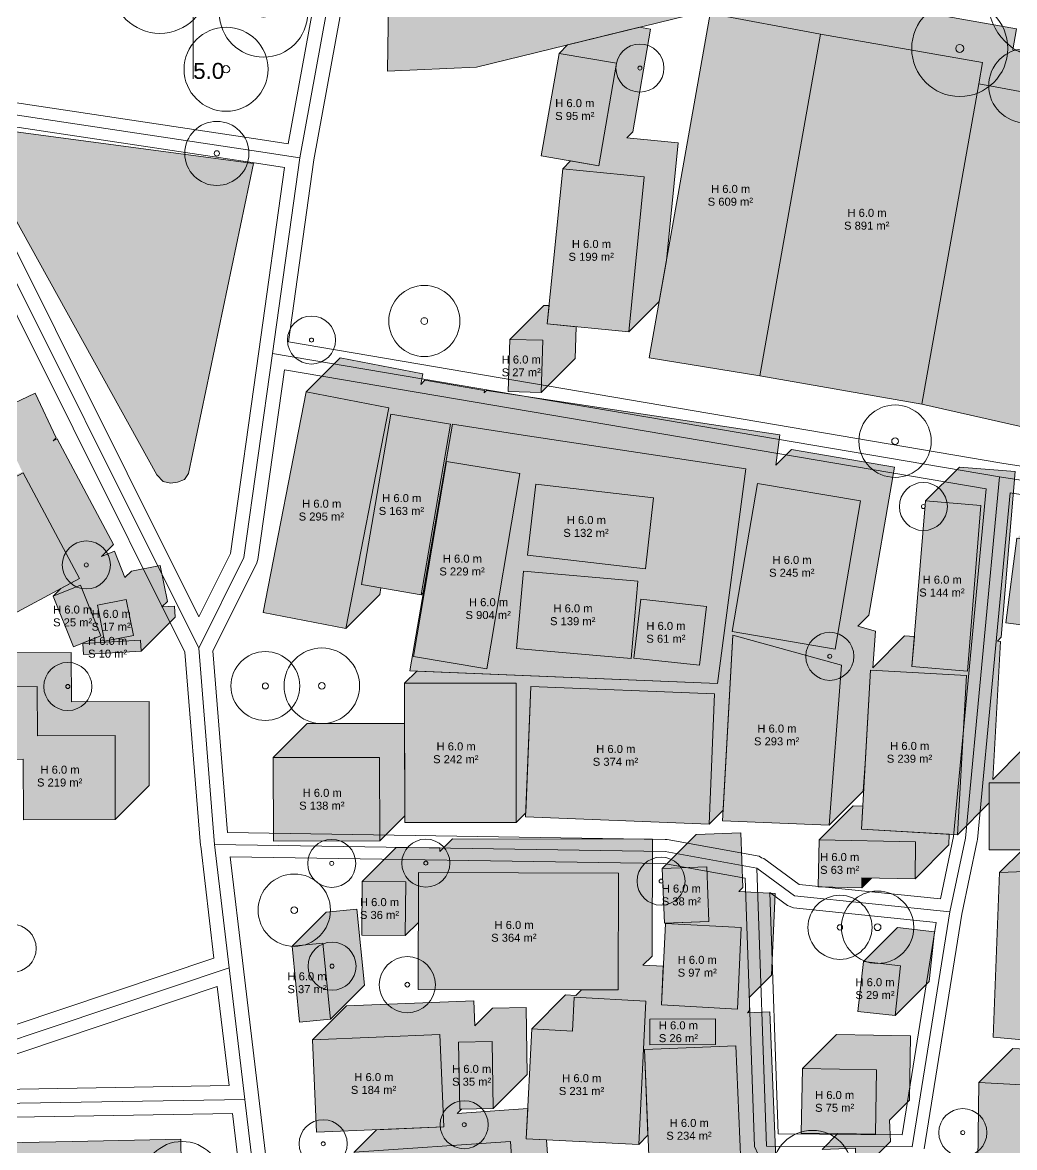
# Model space of a CAD drawing. Header units: metres. Extents: x -4 to 969, y -5 to 964.
# Drawn here: x 477.2 to 601.1, y 266.4 to 406.9 of the extents above; entities that cross this region are included whole.
import ezdxf

# ---------------------------------------------------------------- set-up
doc = ezdxf.new("R2010")
doc.units = ezdxf.units.M
doc.header["$MEASUREMENT"] = 0
for name, color, linetype, lineweight, true_color in [('TPX_BUILDING_AREAS_TEXT', 7, 'CONTINUOUS', 0, 0x000000), ('TPX_BUILDING_HEIGHTS_TEXT', 7, 'CONTINUOUS', 0, 0x000000), ('TPX_BUILDINGS', 7, 'CONTINUOUS', 0, 0x000000), ('TPX_BUILDINGS_HATCH', 7, 'CONTINUOUS', 0, 0xf0f0f0), ('TPX_BUILDINGS_SHADOWS_HATCH', 7, 'CONTINUOUS', 0, 0x000000), ('TPX_BUILDINGS_SHADOWS_OUTLINES', 7, 'CONTINUOUS', 0, 0x000000), ('TPX_CONTOUR_LINES_5M', 7, 'CONTINUOUS', 0, 0x969696), ('TPX_CONTOUR_LINES_5M_TEXT', 7, 'CONTINUOUS', 0, 0x000000), ('TPX_ROADS_AXES', 7, 'CONTINUOUS', 0, 0x323232), ('TPX_ROADS_CONTOURS', 7, 'CONTINUOUS', 0, 0x646464), ('TPX_VEGETATION_GREEN_SPACES', 7, 'CONTINUOUS', 0, 0x58ba48), ('TPX_VEGETATION_GREEN_SPACES_HATCH', 7, 'CONTINUOUS', 0, 0x58ba48), ('TPX_VEGETATION_TREES_INDIVIDUAL', 7, 'CONTINUOUS', 0, 0x136734)]:
    doc.layers.add(name, color=color, linetype=linetype, lineweight=lineweight, true_color=true_color)
doc.styles.add('TPX_TEXTE', font='arial.ttf')

# ---------------------------------------------------------------- blocks, each defined once
blk = doc.blocks.new('TREETR003_CR040')
at = {"layer": 'TPX_VEGETATION_TREES_INDIVIDUAL'}
for radius in [4, 0.333]:
    blk.add_circle((0, 0, 0.04), radius, dxfattribs=at)
blk = doc.blocks.new('TREETR004_CR044')
at = {"layer": 'TPX_VEGETATION_TREES_INDIVIDUAL'}
for radius in [4.44, 0.417]:
    blk.add_circle((0, 0, 0.04), radius, dxfattribs=at)
blk = doc.blocks.new('TREETR003_CR030')
at = {"layer": 'TPX_VEGETATION_TREES_INDIVIDUAL'}
for radius in [3, 0.25]:
    blk.add_circle((0, 0, 0.04), radius, dxfattribs=at)
blk = doc.blocks.new('TREETR005_CR052')
at = {"layer": 'TPX_VEGETATION_TREES_INDIVIDUAL'}
for radius in [5.24, 0.458]:
    blk.add_circle((0, 0, 0.04), radius, dxfattribs=at)
blk = doc.blocks.new('TREETR004_CR043')
at = {"layer": 'TPX_VEGETATION_TREES_INDIVIDUAL'}
for radius in [4.3, 0.375]:
    blk.add_circle((0, 0, 0.04), radius, dxfattribs=at)
blk = doc.blocks.new('TREETR005_CR060')
at = {"layer": 'TPX_VEGETATION_TREES_INDIVIDUAL'}
for radius in [6, 0.5]:
    blk.add_circle((0, 0, 0.04), radius, dxfattribs=at)
blk = doc.blocks.new('TREETR005_CR046')
at = {"layer": 'TPX_VEGETATION_TREES_INDIVIDUAL'}
for radius in [4.63, 0.458]:
    blk.add_circle((0, 0, 0.04), radius, dxfattribs=at)
blk = doc.blocks.new('TREETR004_CR047')
at = {"layer": 'TPX_VEGETATION_TREES_INDIVIDUAL'}
for radius in [4.72, 0.417]:
    blk.add_circle((0, 0, 0.04), radius, dxfattribs=at)
blk = doc.blocks.new('TREETR003_CR035')
at = {"layer": 'TPX_VEGETATION_TREES_INDIVIDUAL'}
for radius in [3.5, 0.292]:
    blk.add_circle((0, 0, 0.04), radius, dxfattribs=at)
blk = doc.blocks.new('TREETR006_CR070')
at = {"layer": 'TPX_VEGETATION_TREES_INDIVIDUAL'}
for radius in [7, 0.583]:
    blk.add_circle((0, 0, 0.04), radius, dxfattribs=at)
blk = doc.blocks.new('TREETR005_CR055')
at = {"layer": 'TPX_VEGETATION_TREES_INDIVIDUAL'}
for radius in [5.51, 0.5]:
    blk.add_circle((0, 0, 0.04), radius, dxfattribs=at)
blk = doc.blocks.new('TREETR004_CR050')
at = {"layer": 'TPX_VEGETATION_TREES_INDIVIDUAL'}
for radius in [5, 0.417]:
    blk.add_circle((0, 0, 0.04), radius, dxfattribs=at)
blk = doc.blocks.new('TREETR004_CR045')
at = {"layer": 'TPX_VEGETATION_TREES_INDIVIDUAL'}
for radius in [4.52, 0.417]:
    blk.add_circle((0, 0, 0.04), radius, dxfattribs=at)

msp = doc.modelspace()

# ---------------------------------------------------------------- hatches: boundary and pattern name
at = {"layer": 'TPX_BUILDINGS_HATCH'}
for points in [[(523.04, 415.05), (522.85, 400.8), (533.95, 401.31), (565.96, 409.11), (562.34, 421.46), (545.63, 417.41), (523.04, 415.05)], [(563.14, 407.99), (555.52, 364.99), (569.34, 362.73), (576.91, 405.41), (563.14, 407.99)], [(576.91, 405.41), (569.34, 362.73), (589.57, 359.19), (596.7, 399.21), (597.16, 401.86), (576.91, 405.41)], [(544.26, 403.02), (542.04, 390.21), (549.24, 388.97), (551.45, 401.78), (544.26, 403.02)], [(596.7, 399.21), (589.57, 359.19), (618.67, 352.62), (620.9, 370), (622.31, 379.78), (638.84, 376.59), (644.57, 390.35), (596.7, 399.21)], [(544.71, 388.59), (542.79, 369.23), (552.97, 368.24), (554.89, 387.6), (544.71, 388.59)], [(538.11, 367.3), (537.91, 360.78), (542.03, 360.65), (542.22, 367.18), (538.11, 367.3)], [(512.67, 360.74), (507.29, 333.19), (517.62, 331.19), (522.99, 358.75), (512.67, 360.74)], [(523.25, 357.95), (519.59, 336.66), (527.04, 335.4), (530.7, 356.69), (523.25, 357.95)], [(530.21, 352.06), (526.07, 327.69), (535.22, 326.16), (539.36, 350.53), (530.21, 352.06)], [(468.85, 341.03), (461.43, 337.1), (463.69, 332.86), (471.1, 336.8), (473.78, 331.78), (484.36, 337.41), (477.33, 350.63), (466.73, 344.98), (468.85, 341.03)], [(541.34, 349.2), (540.31, 340.35), (555.04, 338.65), (556.07, 347.5), (541.34, 349.2)], [(569.06, 349.3), (565.87, 330.79), (578.72, 328.6), (581.91, 347.11), (569.06, 349.3)], [(590.02, 347.11), (588.32, 326.42), (595.25, 325.85), (596.95, 346.56), (590.02, 347.11)], [(601.42, 342.46), (600.04, 331.88), (613.25, 330.18), (614.63, 340.76), (601.42, 342.46)], [(539.8, 338.36), (538.94, 328.69), (553.25, 327.45), (554.11, 337.1), (539.8, 338.36)], [(484.5, 336.59), (481.07, 335.22), (483.6, 328.91), (487.02, 330.28), (484.5, 336.59)], [(490.2, 334.82), (486.62, 334.11), (487.51, 329.59), (491.1, 330.31), (490.2, 334.82)], [(554.47, 334.84), (553.6, 327.47), (561.8, 326.61), (562.69, 333.92), (554.47, 334.84)], [(565.94, 330.37), (564.68, 307.17), (577.98, 306.63), (579.54, 326.61), (565.94, 330.37)], [(492, 329.73), (484.77, 329.33), (484.85, 327.95), (492.06, 328.35), (492, 329.73)], [(583.16, 326), (582.02, 306.11), (594.02, 305.43), (595.15, 325.33), (583.16, 326)], [(479.09, 323.93), (467.64, 323.9), (467.66, 314.84), (477.35, 314.87), (477.37, 307.28), (488.84, 307.32), (488.81, 317.82), (479.11, 317.79), (479.09, 323.93)], [(538.89, 324.36), (524.97, 324.36), (524.98, 306.96), (538.9, 306.97), (538.89, 324.36)], [(540.74, 323.95), (540.07, 307.66), (563, 306.73), (563.68, 323.02), (540.74, 323.95)], [(521.82, 315.09), (508.55, 315.06), (508.58, 304.63), (521.86, 304.67), (521.82, 315.09)], [(597.98, 311.91), (597.97, 303.55), (619.63, 303.55), (619.63, 311.91), (597.98, 311.91)], [(576.73, 304.78), (576.62, 298.91), (582.07, 298.81), (582.08, 300.03), (588.71, 299.91), (588.79, 304.56), (576.73, 304.78)], [(562.7, 301.43), (557.12, 301.21), (557.41, 294.37), (562.98, 294.61), (562.7, 301.43)], [(599.27, 300.71), (598.49, 280.15), (649.55, 275.48), (650.03, 285.93), (641.16, 296.18), (621.62, 301.6), (599.27, 300.71)], [(519.68, 299.6), (519.61, 292.88), (525.05, 292.83), (525.11, 299.55), (519.68, 299.6)], [(526.71, 300.69), (526.67, 286.1), (551.64, 286.04), (551.68, 300.63), (526.71, 300.69)], [(557.54, 294.35), (557.05, 284.2), (566.54, 283.63), (567.02, 293.84), (557.54, 294.35)], [(514.77, 291.88), (510.92, 291.5), (511.85, 282), (515.71, 282.38), (514.77, 291.88)], [(582.27, 289.58), (581.58, 283.35), (586.23, 282.84), (586.91, 289.07), (582.27, 289.58)], [(540.84, 281.17), (540.15, 267.45), (554.2, 266.74), (555.11, 284.66), (546.14, 285.12), (545.92, 280.89), (540.84, 281.17)], [(563.8, 282.44), (555.58, 282.41), (555.59, 279.2), (563.81, 279.22), (563.8, 282.44)], [(529.37, 280.46), (513.48, 279.81), (513.96, 268.26), (529.85, 268.93), (529.37, 280.46)], [(535.9, 279.61), (531.71, 279.53), (531.86, 271.15), (536.04, 271.22), (535.9, 279.61)], [(566.34, 279.06), (554.91, 278.6), (555.74, 258.2), (567.19, 258.66), (566.34, 279.06)], [(574.65, 276.23), (574.51, 268.17), (583.77, 268.02), (583.9, 276.08), (574.65, 276.23)], [(596.68, 274.5), (596.4, 251.47), (661.14, 253.81), (664.6, 269.56), (625.21, 272.93), (596.68, 274.5)], [(538.18, 267.13), (518.65, 265.77), (519.97, 246.77), (539.5, 248.13), (538.18, 267.13)]]:
    msp.add_hatch(color=256, dxfattribs=at).paths.add_polyline_path(points)
h = msp.add_hatch(color=256, dxfattribs=at)
h.paths.add_polyline_path([(530.94, 356.69), (525.61, 325.91), (564.06, 324.31), (567.58, 351.14), (539.79, 355.34), (530.94, 356.69)])
h.paths.add_polyline_path([(540.31, 340.35), (541.34, 349.2), (556.07, 347.5), (555.04, 338.65), (540.31, 340.35)], flags=16)
h.paths.add_polyline_path([(553.6, 327.47), (554.47, 334.84), (562.69, 333.92), (561.8, 326.61), (553.6, 327.47)], flags=16)
at = {"layer": 'TPX_BUILDINGS_SHADOWS_HATCH'}
h = msp.add_hatch(color=256, dxfattribs=at)
h.paths.add_polyline_path([(526.35, 418.36), (523.04, 415.05), (545.63, 417.41), (562.34, 421.46), (565.96, 409.11), (563.72, 408.57), (563.14, 407.99), (576.91, 405.41), (597.16, 401.86), (596.7, 399.21), (644.57, 390.35), (638.84, 376.59), (645.13, 385.73), (648.81, 394.59), (648.32, 394.68), (649.06, 395.42), (650.66, 404.22), (647.29, 404.83), (644.82, 391.18), (635.68, 392.83), (636.41, 396.89), (636.14, 396.94), (636.49, 397.28), (637, 400.12), (635.35, 400.42), (635.57, 401.61), (637.22, 401.32), (638.16, 406.48), (638.34, 407.48), (632.83, 409.01), (628.59, 404.77), (635.43, 402.87), (632.88, 393.68), (626.04, 395.57), (626.9, 398.65), (600.94, 403.46), (601.4, 406.1), (581.16, 409.65), (575.77, 410.66), (579.43, 414.32), (577.19, 423.24), (586.04, 425.43), (589.01, 413.61), (593.25, 417.85), (590.29, 429.68), (581.43, 427.49), (578.78, 424.83), (577.53, 424.48), (577.3, 424.24), (577.13, 425.03), (569.98, 423.46), (568.7, 427.83), (559.06, 425.49), (559.92, 426.35), (557.7, 434.84), (555.33, 434.22), (556.47, 435.35), (555.29, 439.24), (555.55, 439.5), (552.2, 450.75), (547.1, 449.23), (546.66, 448.79), (546.03, 450.65), (542.52, 449.47), (540.09, 447.04), (533.47, 445.3), (529.23, 441.05), (538.63, 443.54), (541.82, 431.51), (542.63, 432.33), (538.28, 445.23), (541.79, 446.41), (545.83, 434.46), (545.97, 434.51), (542.85, 444.99), (547.95, 446.5), (551.3, 435.26), (551, 435.16), (552.22, 431.11), (547.35, 429.61), (547.5, 429.04), (553.46, 430.6), (555.68, 422.11), (547.37, 419.95), (544.58, 430.69), (546.56, 431.2), (546.21, 432.32), (545.93, 432.04), (541.17, 431.34), (536.26, 430.04), (532.42, 429.02), (532.15, 430.02), (527.75, 429.38), (523.51, 425.14), (543.25, 428.02), (544.29, 420.97), (526.35, 418.36)])
h.paths.add_polyline_path([(564.97, 419.05), (572.88, 420.79), (575.19, 410.08), (567.27, 408.37), (564.97, 419.05)], flags=16)
h.paths.add_polyline_path([(573.29, 420.23), (577.17, 421.34), (579.1, 414.61), (575.23, 413.49), (573.29, 420.23)], flags=16)
for points in [[(545.32, 404.08), (544.26, 403.02), (551.45, 401.78), (549.24, 388.97), (545.7, 389.58), (544.71, 388.59), (554.89, 387.6), (552.97, 368.24), (556.77, 372.04), (557.68, 377.16), (559.13, 391.84), (552.74, 392.47), (553.49, 393.22), (555.69, 406.03), (554.29, 406.27), (545.32, 404.08)], [(542.36, 371.54), (538.11, 367.3), (542.22, 367.18), (542.03, 360.65), (546.27, 364.9), (546.39, 368.88), (542.79, 369.23), (543.02, 371.52), (542.36, 371.54)], [(471.88, 328.14), (467.64, 323.9), (479.09, 323.93), (479.11, 317.79), (488.81, 317.82), (488.84, 307.32), (493.08, 311.56), (493.05, 322.06), (483.35, 322.04), (483.33, 328.17), (471.88, 328.14)], [(512.79, 319.3), (508.55, 315.06), (521.82, 315.09), (521.86, 304.67), (524.98, 307.78), (524.97, 319.33), (512.79, 319.3)], [(580.97, 309.02), (576.73, 304.78), (588.79, 304.56), (588.71, 299.91), (592.95, 304.16), (592.98, 305.49), (582.02, 306.11), (582.19, 309), (580.97, 309.02)], [(582.08, 300.03), (582.07, 298.81), (583.26, 300.01), (582.08, 300.03)], [(515.16, 295.74), (510.92, 291.5), (514.77, 291.88), (515.71, 282.38), (519.95, 286.62), (519.01, 296.12), (515.16, 295.74)], [(586.51, 293.82), (582.27, 289.58), (586.91, 289.07), (586.23, 282.84), (590.47, 287.09), (591.15, 293.31), (586.51, 293.82)], [(517.72, 284.05), (513.48, 279.81), (529.37, 280.46), (529.85, 268.93), (521.47, 268.58), (518.65, 265.77), (538.18, 267.13), (539.5, 248.13), (543.74, 252.38), (542.7, 267.32), (540.15, 267.45), (540.34, 271.22), (531.53, 270.61), (532.07, 271.15), (531.86, 271.15), (531.71, 279.53), (535.9, 279.61), (536.04, 271.22), (540.28, 275.47), (540.14, 283.85), (535.96, 283.77), (533.74, 281.55), (533.61, 284.7), (517.72, 284.05)], [(578.89, 280.47), (574.65, 276.23), (583.9, 276.08), (583.77, 268.02), (579.07, 268.1), (577.1, 266.12), (581.27, 266.28), (581.4, 262.89), (585.64, 267.13), (585.54, 269.79), (588.02, 272.26), (588.15, 280.32), (578.89, 280.47)], [(600.92, 278.74), (596.68, 274.5), (625.21, 272.93), (664.6, 269.56), (661.14, 253.81), (665.38, 258.05), (668.84, 273.81), (629.45, 277.18), (600.92, 278.74)], [(419.59, 263.7), (415.35, 259.46), (426.51, 260.38), (436.07, 261.17), (449.89, 262.28), (457.57, 262.44), (468.85, 262.66), (479.24, 262.86), (492.76, 263.15), (492.84, 260.08), (501.54, 260.42), (502.27, 241.96), (506.52, 246.2), (505.79, 264.66), (497.08, 264.32), (497.01, 267.39), (483.48, 267.1), (473.09, 266.91), (461.81, 266.69), (454.14, 266.52), (440.31, 265.41), (430.75, 264.62), (419.59, 263.7)]]:
    msp.add_hatch(color=256, dxfattribs=at).paths.add_polyline_path(points)
h = msp.add_hatch(color=256, dxfattribs=at)
h.paths.add_polyline_path([(457.07, 352.46), (452.83, 348.22), (459.32, 348.35), (459.38, 345.24), (462.37, 348.23), (461.47, 350.13), (474.59, 356.34), (477.23, 350.75), (468.25, 346.5), (466.73, 344.98), (477.33, 350.63), (484.36, 337.41), (482.03, 336.17), (481.07, 335.22), (484.5, 336.59), (487.02, 330.28), (484.84, 329.41), (484.77, 329.33), (492, 329.73), (492.06, 328.35), (496.31, 332.59), (496.24, 333.97), (494.67, 333.89), (495.34, 334.55), (494.44, 339.06), (490.86, 338.36), (490.05, 337.55), (488.74, 340.83), (487.13, 340.19), (488.61, 341.66), (481.57, 354.87), (481.1, 354.62), (481.47, 354.99), (478.83, 360.58), (474.27, 358.42), (476.33, 360.49), (473.54, 366.68), (465.89, 363.23), (461.64, 358.99), (469.3, 362.44), (472.09, 356.24), (464.43, 352.8), (464.34, 353), (463.57, 352.23), (463.56, 352.59), (457.07, 352.46)])
h.paths.add_polyline_path([(486.62, 334.11), (490.2, 334.82), (491.1, 330.31), (487.51, 329.59), (486.62, 334.11)], flags=16)
h = msp.add_hatch(color=256, dxfattribs=at)
h.paths.add_polyline_path([(516.91, 364.98), (512.67, 360.74), (522.99, 358.75), (517.62, 331.19), (521.86, 335.44), (522.02, 336.25), (519.59, 336.66), (523.25, 357.95), (530.7, 356.69), (527.04, 335.4), (527.3, 335.66), (530.94, 356.69), (539.79, 355.34), (567.58, 351.14), (564.06, 324.31), (526.49, 325.87), (524.97, 324.36), (538.89, 324.36), (538.9, 306.97), (540.09, 308.16), (540.74, 323.95), (563.68, 323.02), (563, 306.73), (564.76, 308.49), (565.94, 330.37), (579.54, 326.61), (577.98, 306.63), (582.22, 310.87), (582.49, 314.28), (583.16, 326), (595.15, 325.33), (594.02, 305.43), (597.98, 309.4), (597.98, 311.91), (619.63, 311.91), (619.63, 303.55), (602.12, 303.55), (599.27, 300.71), (621.62, 301.6), (641.16, 296.18), (650.03, 285.93), (649.55, 275.48), (653.8, 279.72), (654.18, 288.08), (650.03, 288.26), (650.33, 294.73), (645.41, 300.42), (632.35, 304.04), (635.17, 306.86), (636.08, 317.3), (636.52, 322.38), (634.46, 322.56), (634.8, 322.9), (634.94, 324.81), (634.08, 324.88), (636.2, 326.99), (636.51, 330.98), (631.34, 331.9), (631.87, 334.83), (626.52, 335.26), (623.34, 332.08), (616.54, 333.47), (617.49, 334.42), (618.88, 345), (605.67, 346.7), (601.42, 342.46), (614.63, 340.76), (613.25, 330.18), (605.61, 331.16), (605.1, 330.66), (607.05, 330.5), (606.61, 324.73), (608.61, 326.73), (609.24, 329.85), (620.9, 327.47), (619.41, 320.42), (612.54, 321.82), (612.27, 318.66), (617.3, 318.26), (616.84, 312.37), (609.06, 312.97), (609.32, 316.16), (602.23, 316.16), (598.41, 312.34), (599.4, 329.57), (599, 329.6), (599.49, 330.09), (601.2, 350.8), (594.26, 351.35), (590.02, 347.11), (596.95, 346.56), (595.25, 325.85), (588.32, 326.42), (588.63, 330.18), (587.4, 330.25), (583.43, 326.27), (583.79, 330.86), (581.58, 331.47), (582.96, 332.84), (586.15, 351.35), (573.3, 353.54), (571.32, 351.57), (571.83, 355.38), (544.03, 359.58), (535.18, 360.93), (534.89, 360.64), (534.94, 360.93), (527.49, 362.19), (526.98, 361.68), (527.23, 363), (516.91, 364.98)])
h.paths.add_polyline_path([(565.87, 330.79), (569.06, 349.3), (581.91, 347.11), (578.72, 328.6), (565.87, 330.79)], flags=16)
h.paths.add_polyline_path([(620.41, 303.53), (621.32, 313.97), (623.54, 313.78), (623.76, 316.41), (623.51, 316.15), (620.63, 316.15), (621.08, 316.61), (621.55, 322.5), (621.5, 322.51), (621.62, 322.63), (622.27, 331.01), (632.55, 330.2), (631.95, 322.75), (628.61, 323), (628.44, 320.75), (630.7, 320.57), (630.55, 318.65), (624.27, 319.15), (623.97, 318.85), (632.27, 318.14), (631.84, 313.06), (630.93, 302.62), (620.41, 303.53)], flags=16)
h = msp.add_hatch(color=256, dxfattribs=at)
h.paths.add_polyline_path([(523.92, 303.84), (519.68, 299.6), (525.11, 299.55), (525.05, 292.83), (526.69, 294.48), (526.71, 300.69), (551.68, 300.63), (551.64, 286.04), (547.07, 286.05), (546.36, 285.34), (545.08, 285.41), (540.84, 281.17), (545.92, 280.89), (546.14, 285.12), (555.11, 284.66), (554.2, 266.74), (555.35, 267.89), (554.91, 278.6), (566.34, 279.06), (567.19, 258.66), (571.43, 262.9), (570.58, 283.3), (567.78, 283.19), (568.05, 283.46), (568.05, 285.14), (570.78, 287.87), (571.26, 298.08), (566.7, 298.33), (567.22, 298.85), (566.94, 305.67), (561.37, 305.45), (557.12, 301.21), (562.7, 301.43), (562.98, 294.61), (557.57, 294.38), (557.54, 294.35), (567.02, 293.84), (566.54, 283.63), (557.05, 284.2), (557.28, 289.01), (554.73, 289.14), (555.88, 290.28), (555.93, 304.87), (530.96, 304.93), (529.35, 303.32), (529.35, 303.79), (523.92, 303.84)])
h.paths.add_polyline_path([(555.58, 282.41), (563.8, 282.44), (563.81, 279.22), (555.59, 279.2), (555.58, 282.41)], flags=16)
at = {"layer": 'TPX_VEGETATION_GREEN_SPACES_HATCH'}
msp.add_hatch(color=256, dxfattribs=at).paths.add_polyline_path([(472.37, 391.94), (472.19, 390.29), (472.6, 389.04), (494.04, 350.38), (494.81, 349.56), (495.73, 349.34), (496.6, 349.46), (497.47, 349.8), (497.96, 350.53), (506.09, 389.27), (476.4, 393.23), (474.68, 393.33), (473.24, 392.96), (472.37, 391.94)])

# ---------------------------------------------------------------- linework, layer by layer
at = {"layer": 'TPX_BUILDINGS', "elevation": 0.04}
for points in [[(523.04, 415.05), (522.85, 400.8), (533.95, 401.31), (565.96, 409.11), (562.34, 421.46), (545.63, 417.41)], [(563.14, 407.99), (555.52, 364.99), (569.34, 362.73), (576.91, 405.41)], [(576.91, 405.41), (569.34, 362.73), (589.57, 359.19), (596.7, 399.21), (597.16, 401.86)], [(544.26, 403.02), (542.04, 390.21), (549.24, 388.97), (551.45, 401.78)], [(596.7, 399.21), (589.57, 359.19), (618.67, 352.62), (620.9, 370), (622.31, 379.78), (638.84, 376.59), (644.57, 390.35)], [(544.71, 388.59), (542.79, 369.23), (552.97, 368.24), (554.89, 387.6)], [(538.11, 367.3), (537.91, 360.78), (542.03, 360.65), (542.22, 367.18)], [(512.67, 360.74), (507.29, 333.19), (517.62, 331.19), (522.99, 358.75)], [(523.25, 357.95), (519.59, 336.66), (527.04, 335.4), (530.7, 356.69)], [(530.94, 356.69), (525.61, 325.91), (564.06, 324.31), (567.58, 351.14), (539.79, 355.34)], [(530.21, 352.06), (526.07, 327.69), (535.22, 326.16), (539.36, 350.53)], [(468.85, 341.03), (461.43, 337.1), (463.69, 332.86), (471.1, 336.8), (473.78, 331.78), (484.36, 337.41), (477.33, 350.63), (466.73, 344.98)], [(541.34, 349.2), (540.31, 340.35), (555.04, 338.65), (556.07, 347.5)], [(540.31, 340.35), (541.34, 349.2), (556.07, 347.5), (555.04, 338.65)], [(569.06, 349.3), (565.87, 330.79), (578.72, 328.6), (581.91, 347.11)], [(590.02, 347.11), (588.32, 326.42), (595.25, 325.85), (596.95, 346.56)], [(601.42, 342.46), (600.04, 331.88), (613.25, 330.18), (614.63, 340.76)], [(539.8, 338.36), (538.94, 328.69), (553.25, 327.45), (554.11, 337.1)], [(484.5, 336.59), (481.07, 335.22), (483.6, 328.91), (487.02, 330.28)], [(490.2, 334.82), (486.62, 334.11), (487.51, 329.59), (491.1, 330.31)], [(553.6, 327.47), (554.47, 334.84), (562.69, 333.92), (561.8, 326.61)], [(554.47, 334.84), (553.6, 327.47), (561.8, 326.61), (562.69, 333.92)], [(565.94, 330.37), (564.68, 307.17), (577.98, 306.63), (579.54, 326.61)], [(492, 329.73), (484.77, 329.33), (484.85, 327.95), (492.06, 328.35)], [(583.16, 326), (582.02, 306.11), (594.02, 305.43), (595.15, 325.33)], [(479.09, 323.93), (467.64, 323.9), (467.66, 314.84), (477.35, 314.87), (477.37, 307.28), (488.84, 307.32), (488.81, 317.82), (479.11, 317.79)], [(538.89, 324.36), (524.97, 324.36), (524.98, 306.96), (538.9, 306.97)], [(540.74, 323.95), (540.07, 307.66), (563, 306.73), (563.68, 323.02)], [(521.82, 315.09), (508.55, 315.06), (508.58, 304.63), (521.86, 304.67)], [(597.98, 311.91), (597.97, 303.55), (619.63, 303.55), (619.63, 311.91)], [(576.73, 304.78), (576.62, 298.91), (582.07, 298.81), (582.08, 300.03), (588.71, 299.91), (588.79, 304.56)], [(562.7, 301.43), (557.12, 301.21), (557.41, 294.37), (562.98, 294.61)], [(599.27, 300.71), (598.49, 280.15), (649.55, 275.48), (650.03, 285.93), (641.16, 296.18), (621.62, 301.6)], [(519.68, 299.6), (519.61, 292.88), (525.05, 292.83), (525.11, 299.55)], [(526.71, 300.69), (526.67, 286.1), (551.64, 286.04), (551.68, 300.63)], [(557.54, 294.35), (557.05, 284.2), (566.54, 283.63), (567.02, 293.84)], [(514.77, 291.88), (510.92, 291.5), (511.85, 282), (515.71, 282.38)], [(582.27, 289.58), (581.58, 283.35), (586.23, 282.84), (586.91, 289.07)], [(540.84, 281.17), (540.15, 267.45), (554.2, 266.74), (555.11, 284.66), (546.14, 285.12), (545.92, 280.89)], [(563.8, 282.44), (555.58, 282.41), (555.59, 279.2), (563.81, 279.22)], [(529.37, 280.46), (513.48, 279.81), (513.96, 268.26), (529.85, 268.93)], [(535.9, 279.61), (531.71, 279.53), (531.86, 271.15), (536.04, 271.22)], [(566.34, 279.06), (554.91, 278.6), (555.74, 258.2), (567.19, 258.66)], [(574.65, 276.23), (574.51, 268.17), (583.77, 268.02), (583.9, 276.08)], [(596.68, 274.5), (596.4, 251.47), (661.14, 253.81), (664.6, 269.56), (625.21, 272.93)], [(538.18, 267.13), (518.65, 265.77), (519.97, 246.77), (539.5, 248.13)]]:
    msp.add_lwpolyline(points, close=True, dxfattribs=at)
at = {"layer": 'TPX_BUILDINGS_SHADOWS_OUTLINES', "elevation": 0.04}
for points in [[(626.9, 398.65), (600.94, 403.46), (601.4, 406.1), (581.16, 409.65)], [(563.14, 407.99), (576.91, 405.41), (597.16, 401.86), (596.7, 399.21), (644.57, 390.35)], [(602.23, 316.16), (598.41, 312.34), (599.4, 329.57), (599, 329.6), (599.49, 330.09), (601.2, 350.8), (594.26, 351.35), (590.02, 347.11), (596.95, 346.56), (595.25, 325.85), (588.32, 326.42), (588.63, 330.18), (587.4, 330.25), (583.43, 326.27), (583.79, 330.86), (581.58, 331.47), (582.96, 332.84), (586.15, 351.35), (573.3, 353.54), (571.32, 351.57), (571.83, 355.38), (544.03, 359.58), (535.18, 360.93), (534.89, 360.64), (534.94, 360.93), (527.49, 362.19), (526.98, 361.68), (527.23, 363), (516.91, 364.98), (512.67, 360.74), (522.99, 358.75), (517.62, 331.19), (521.86, 335.44), (522.02, 336.25), (519.59, 336.66), (523.25, 357.95), (530.7, 356.69), (527.04, 335.4), (527.3, 335.66), (530.94, 356.69), (539.79, 355.34), (567.58, 351.14), (564.06, 324.31), (526.49, 325.87), (524.97, 324.36), (538.89, 324.36), (538.9, 306.97), (540.09, 308.16), (540.74, 323.95), (563.68, 323.02), (563, 306.73), (564.76, 308.49), (565.94, 330.37), (579.54, 326.61), (577.98, 306.63), (582.22, 310.87), (582.49, 314.28), (583.16, 326), (595.15, 325.33), (594.02, 305.43), (597.98, 309.4), (597.98, 311.91), (619.63, 311.91)], [(466.73, 344.98), (477.33, 350.63), (484.36, 337.41), (482.03, 336.17), (481.07, 335.22), (484.5, 336.59), (487.02, 330.28), (484.84, 329.41), (484.77, 329.33), (492, 329.73), (492.06, 328.35), (496.31, 332.59), (496.24, 333.97), (494.67, 333.89), (495.34, 334.55), (494.44, 339.06), (490.86, 338.36), (490.05, 337.55), (488.74, 340.83), (487.13, 340.19), (488.61, 341.66), (481.57, 354.87), (481.1, 354.62), (481.47, 354.99), (478.83, 360.58), (474.27, 358.42)], [(571.43, 262.9), (570.58, 283.3), (567.78, 283.19), (568.05, 283.46), (568.05, 285.14), (570.78, 287.87), (571.26, 298.08), (566.7, 298.33), (567.22, 298.85), (566.94, 305.67), (561.37, 305.45), (557.12, 301.21), (562.7, 301.43), (562.98, 294.61), (557.57, 294.38), (557.54, 294.35), (567.02, 293.84), (566.54, 283.63), (557.05, 284.2), (557.28, 289.01), (554.73, 289.14), (555.88, 290.28), (555.93, 304.87), (530.96, 304.93), (529.35, 303.32), (529.35, 303.79), (523.92, 303.84), (519.68, 299.6), (525.11, 299.55), (525.05, 292.83), (526.69, 294.48), (526.71, 300.69), (551.68, 300.63), (551.64, 286.04), (547.07, 286.05), (546.36, 285.34), (545.08, 285.41), (540.84, 281.17), (545.92, 280.89), (546.14, 285.12), (555.11, 284.66), (554.2, 266.74), (555.35, 267.89), (554.91, 278.6), (566.34, 279.06), (567.19, 258.66)], [(602.12, 303.55), (599.27, 300.71), (621.62, 301.6)]]:
    msp.add_lwpolyline(points, dxfattribs=at)
for points in [[(545.32, 404.08), (544.26, 403.02), (551.45, 401.78), (549.24, 388.97), (545.7, 389.58), (544.71, 388.59), (554.89, 387.6), (552.97, 368.24), (556.77, 372.04), (557.68, 377.16), (559.13, 391.84), (552.74, 392.47), (553.49, 393.22), (555.69, 406.03), (554.29, 406.27)], [(542.36, 371.54), (538.11, 367.3), (542.22, 367.18), (542.03, 360.65), (546.27, 364.9), (546.39, 368.88), (542.79, 369.23), (543.02, 371.52)], [(565.87, 330.79), (569.06, 349.3), (581.91, 347.11), (578.72, 328.6)], [(486.62, 334.11), (490.2, 334.82), (491.1, 330.31), (487.51, 329.59)], [(471.88, 328.14), (467.64, 323.9), (479.09, 323.93), (479.11, 317.79), (488.81, 317.82), (488.84, 307.32), (493.08, 311.56), (493.05, 322.06), (483.35, 322.04), (483.33, 328.17)], [(512.79, 319.3), (508.55, 315.06), (521.82, 315.09), (521.86, 304.67), (524.98, 307.78), (524.97, 319.33)], [(580.97, 309.02), (576.73, 304.78), (588.79, 304.56), (588.71, 299.91), (592.95, 304.16), (592.98, 305.49), (582.02, 306.11), (582.19, 309)], [(582.08, 300.03), (582.07, 298.81), (583.26, 300.01)], [(515.16, 295.74), (510.92, 291.5), (514.77, 291.88), (515.71, 282.38), (519.95, 286.62), (519.01, 296.12)], [(586.51, 293.82), (582.27, 289.58), (586.91, 289.07), (586.23, 282.84), (590.47, 287.09), (591.15, 293.31)], [(517.72, 284.05), (513.48, 279.81), (529.37, 280.46), (529.85, 268.93), (521.47, 268.58), (518.65, 265.77), (538.18, 267.13), (539.5, 248.13), (543.74, 252.38), (542.7, 267.32), (540.15, 267.45), (540.34, 271.22), (531.53, 270.61), (532.07, 271.15), (531.86, 271.15), (531.71, 279.53), (535.9, 279.61), (536.04, 271.22), (540.28, 275.47), (540.14, 283.85), (535.96, 283.77), (533.74, 281.55), (533.61, 284.7)], [(555.58, 282.41), (563.8, 282.44), (563.81, 279.22), (555.59, 279.2)], [(578.89, 280.47), (574.65, 276.23), (583.9, 276.08), (583.77, 268.02), (579.07, 268.1), (577.1, 266.12), (581.27, 266.28), (581.4, 262.89), (585.64, 267.13), (585.54, 269.79), (588.02, 272.26), (588.15, 280.32)], [(600.92, 278.74), (596.68, 274.5), (625.21, 272.93), (664.6, 269.56), (661.14, 253.81), (665.38, 258.05), (668.84, 273.81), (629.45, 277.18)], [(419.59, 263.7), (415.35, 259.46), (426.51, 260.38), (436.07, 261.17), (449.89, 262.28), (457.57, 262.44), (468.85, 262.66), (479.24, 262.86), (492.76, 263.15), (492.84, 260.08), (501.54, 260.42), (502.27, 241.96), (506.52, 246.2), (505.79, 264.66), (497.08, 264.32), (497.01, 267.39), (483.48, 267.1), (473.09, 266.91), (461.81, 266.69), (454.14, 266.52), (440.31, 265.41), (430.75, 264.62)]]:
    msp.add_lwpolyline(points, close=True, dxfattribs=at)
at = {"layer": 'TPX_CONTOUR_LINES_5M', "elevation": 0.05}
msp.add_lwpolyline([(498.56, 408.33), (498.56, 399.83), (498.56, 408.33)], dxfattribs=at)
at = {"layer": 'TPX_ROADS_AXES', "elevation": 0.03}
for points in [[(508.48, 365.54), (511.89, 389.98), (521.85, 444.41)], [(464.97, 397.04), (506.72, 390.78), (511.89, 389.98)], [(470.81, 385.68), (499.26, 328.73)], [(499.26, 328.73), (504.9, 340.05), (508.48, 365.54)], [(508.48, 365.54), (599.26, 350.11)], [(599.26, 350.11), (595.01, 304.98), (593.07, 295.79), (573.68, 297.78), (568.96, 301.26)], [(599.26, 350.11), (681.06, 337.45)], [(501.23, 304.21), (499.26, 328.73)], [(501.23, 304.21), (557.5, 303.35), (568.96, 301.26)], [(503.06, 288.82), (501.23, 304.21)], [(593.07, 295.79), (588.37, 266.45), (570.16, 266.55), (568.96, 301.26)], [(503.06, 288.82), (451.37, 271.47)], [(505.02, 272.37), (503.06, 288.82)], [(451.37, 271.47), (505.02, 272.37)], [(505.02, 272.37), (508.11, 246.43), (509.89, 231.4), (510.87, 223.14), (513.71, 199.31), (514.4, 193.48)]]:
    msp.add_lwpolyline(points, dxfattribs=at)
at = {"layer": 'TPX_ROADS_CONTOURS', "elevation": 0.03}
for points in [[(449.79, 476.28), (513.93, 486.44), (520.08, 444.44), (510.43, 391.73), (506.94, 392.26), (466.25, 398.36), (454.79, 420.65), (452.8, 442.7)], [(467.94, 395.08), (506.49, 389.29), (509.95, 388.76), (506.75, 365.78), (503.21, 340.57), (499.26, 332.65), (472.38, 386.46)], [(501.04, 328.39), (506.47, 339.27), (506.63, 339.8), (509.97, 363.51), (597.61, 348.62), (593.53, 305.21), (591.88, 297.42), (574.24, 299.23), (569.85, 302.47), (569.52, 302.55), (569.23, 302.74), (557.77, 304.83), (557.52, 304.85), (502.87, 305.69)], [(570.57, 298.21), (572.79, 296.57), (573.53, 296.29), (591.34, 294.46), (587.09, 267.96), (571.61, 268.05)], [(462.65, 273.41), (501.58, 286.48), (503.06, 274.09)]]:
    msp.add_lwpolyline(points, close=True, dxfattribs=at)
for points in [[(681.33, 339.18), (599.54, 351.84), (510.45, 366.98), (513.62, 389.71), (523.37, 442.96), (628.12, 467.26)], [(469.59, 384.2), (497.54, 328.25), (499.49, 304.07), (499.5, 304), (501.16, 290.03), (451, 273.19)], [(589.85, 266.21), (594.54, 295.52), (596.48, 304.67), (596.51, 304.84), (600.58, 348.14), (679.28, 335.95)], [(509.85, 246.64), (506.76, 272.58), (504.8, 289.03), (503.18, 302.68), (557.35, 301.85), (567.5, 300), (568.67, 266.5), (569.12, 265.48)], [(404.61, 264.94), (435.31, 268.07), (451.47, 269.72), (503.47, 270.6), (506.37, 246.22)]]:
    msp.add_lwpolyline(points, dxfattribs=at)
at = {"layer": 'TPX_VEGETATION_GREEN_SPACES', "elevation": 0}
msp.add_lwpolyline([(472.37, 391.94), (472.19, 390.29), (472.6, 389.04), (494.04, 350.38), (494.81, 349.56), (495.73, 349.34), (496.6, 349.46), (497.47, 349.8), (497.96, 350.53), (506.09, 389.27), (476.4, 393.23), (474.68, 393.33), (473.24, 392.96)], close=True, dxfattribs=at)

# ---------------------------------------------------------------- block references
at = {"layer": 'TPX_VEGETATION_TREES_INDIVIDUAL'}
for name, p in [('TREETR005_CR060', (494.41, 411.51, 0.04)), ('TREETR006_CR070', (604.86, 409.49, 0.04)), ('TREETR005_CR055', (507.35, 408.05, 0.04)), ('TREETR005_CR060', (594.3, 403.63, 0.04)), ('TREETR005_CR052', (502.67, 401.03, 0.04)), ('TREETR003_CR030', (554.36, 401.18, 0.04)), ('TREETR005_CR046', (602.54, 398.98, 0.04)), ('TREETR003_CR040', (501.52, 390.52, 0.04)), ('TREETR004_CR044', (527.43, 369.59, 0.04)), ('TREETR003_CR030', (513.34, 367.21, 0.04)), ('TREETR004_CR045', (586.22, 354.58, 0.04)), ('TREETR003_CR030', (589.76, 346.42, 0.04)), ('TREETR003_CR030', (485.22, 339.12, 0.04)), ('TREETR003_CR030', (578.07, 327.71, 0.04)), ('TREETR004_CR043', (507.58, 324.01, 0.04)), ('TREETR004_CR047', (514.63, 324.03, 0.04)), ('TREETR003_CR030', (482.91, 323.94, 0.04)), ('TREETR003_CR030', (515.87, 301.85, 0.04)), ('TREETR003_CR030', (527.62, 301.88, 0.04)), ('TREETR003_CR030', (557, 299.63, 0.04)), ('TREETR004_CR045', (511.19, 296, 0.04)), ('TREETR004_CR045', (584.04, 293.87, 0.04)), ('TREETR003_CR040', (579.34, 293.86, 0.04)), ('TREETR003_CR030', (475.96, 291.23, 0.04)), ('TREETR003_CR030', (515.91, 289.01, 0.04)), ('TREETR003_CR035', (525.31, 286.7, 0.04)), ('TREETR003_CR030', (532.41, 269.21, 0.04)), ('TREETR003_CR030', (594.68, 268.22, 0.04)), ('TREETR003_CR030', (514.8, 266.83, 0.04)), ('TREETR004_CR050', (575.9, 263.5, 0.04)), ('TREETR004_CR050', (497.19, 262.11, 0.04))]:
    msp.add_blockref(name, p, dxfattribs=at)

# ---------------------------------------------------------------- texts
at = {"layer": 'TPX_BUILDING_AREAS_TEXT', "style": 'TPX_TEXTE'}
for s, p in [('S 95 m²', (543.78, 394.7, 0.05)), ('S 609 m²', (562.82, 383.99, 0.05)), ('S 891 m²', (579.85, 381, 0.05)), ('S 199 m²', (545.44, 377.11, 0.05)), ('S 27 m²', (537.09, 362.68, 0.05)), ('S 295 m²', (511.74, 344.67, 0.05)), ('S 163 m²', (521.74, 345.37, 0.05)), ('S 132 m²', (544.79, 342.63, 0.05)), ('S 229 m²', (529.31, 337.81, 0.05)), ('S 245 m²', (570.49, 337.65, 0.05)), ('S 144 m²', (589.24, 335.18, 0.05)), ('S 904 m²', (532.58, 332.37, 0.05)), ('S 25 m²', (481.07, 331.45, 0.05)), ('S 17 m²', (485.88, 330.91, 0.05)), ('S 139 m²', (543.13, 331.6, 0.05)), ('S 61 m²', (555.16, 329.41, 0.05)), ('S 10 m²', (485.44, 327.54, 0.05)), ('S 293 m²', (568.6, 316.59, 0.05)), ('S 242 m²', (528.53, 314.36, 0.05)), ('S 374 m²', (548.47, 314.04, 0.05)), ('S 239 m²', (585.19, 314.42, 0.05)), ('S 219 m²', (479.06, 311.45, 0.05)), ('S 138 m²', (511.8, 308.56, 0.05)), ('S 63 m²', (576.86, 300.54, 0.05)), ('S 38 m²', (557.08, 296.6, 0.05)), ('S 36 m²', (519.39, 294.91, 0.05)), ('S 364 m²', (535.78, 292.06, 0.05)), ('S 97 m²', (559.07, 287.7, 0.05)), ('S 37 m²', (510.34, 285.64, 0.05)), ('S 29 m²', (581.27, 284.91, 0.05)), ('S 26 m²', (556.72, 279.52, 0.05)), ('S 184 m²', (518.26, 273.06, 0.05)), ('S 35 m²', (530.9, 274.08, 0.05)), ('S 231 m²', (544.23, 272.92, 0.05)), ('S 75 m²', (576.23, 270.82, 0.05)), ('S 234 m²', (557.65, 267.33, 0.05))]:
    msp.add_text(s, height=1, dxfattribs=at).set_placement(p)
at = {"layer": 'TPX_BUILDING_HEIGHTS_TEXT', "style": 'TPX_TEXTE'}
for p in [(543.78, 396.3, 0.05), (563.24, 385.59, 0.05), (580.27, 382.6, 0.05), (545.86, 378.71, 0.05), (537.09, 364.28, 0.05), (512.17, 346.27, 0.05), (522.17, 346.97, 0.05), (545.22, 344.23, 0.05), (529.74, 339.41, 0.05), (570.91, 339.25, 0.05), (589.66, 336.78, 0.05), (533.01, 333.97, 0.05), (481.07, 333.05, 0.05), (485.88, 332.51, 0.05), (543.55, 333.2, 0.05), (555.16, 331.01, 0.05), (485.44, 329.14, 0.05), (569.02, 318.19, 0.05), (528.96, 315.96, 0.05), (548.9, 315.64, 0.05), (585.61, 316.02, 0.05), (479.49, 313.05, 0.05), (512.23, 310.16, 0.05), (576.86, 302.14, 0.05), (557.08, 298.2, 0.05), (519.39, 296.51, 0.05), (536.2, 293.66, 0.05), (559.07, 289.3, 0.05), (510.34, 287.24, 0.05), (581.27, 286.51, 0.05), (556.72, 281.12, 0.05), (518.69, 274.66, 0.05), (530.9, 275.68, 0.05), (544.65, 274.52, 0.05), (576.23, 272.42, 0.05), (558.07, 268.93, 0.05)]:
    msp.add_text('H 6.0 m', height=1, dxfattribs=at).set_placement(p)
at = {"layer": 'TPX_CONTOUR_LINES_5M_TEXT', "style": 'TPX_TEXTE'}
msp.add_text('5.0', height=2, dxfattribs=at).set_placement((498.56, 399.83, 0.05))

doc.saveas('drawing.dxf')
